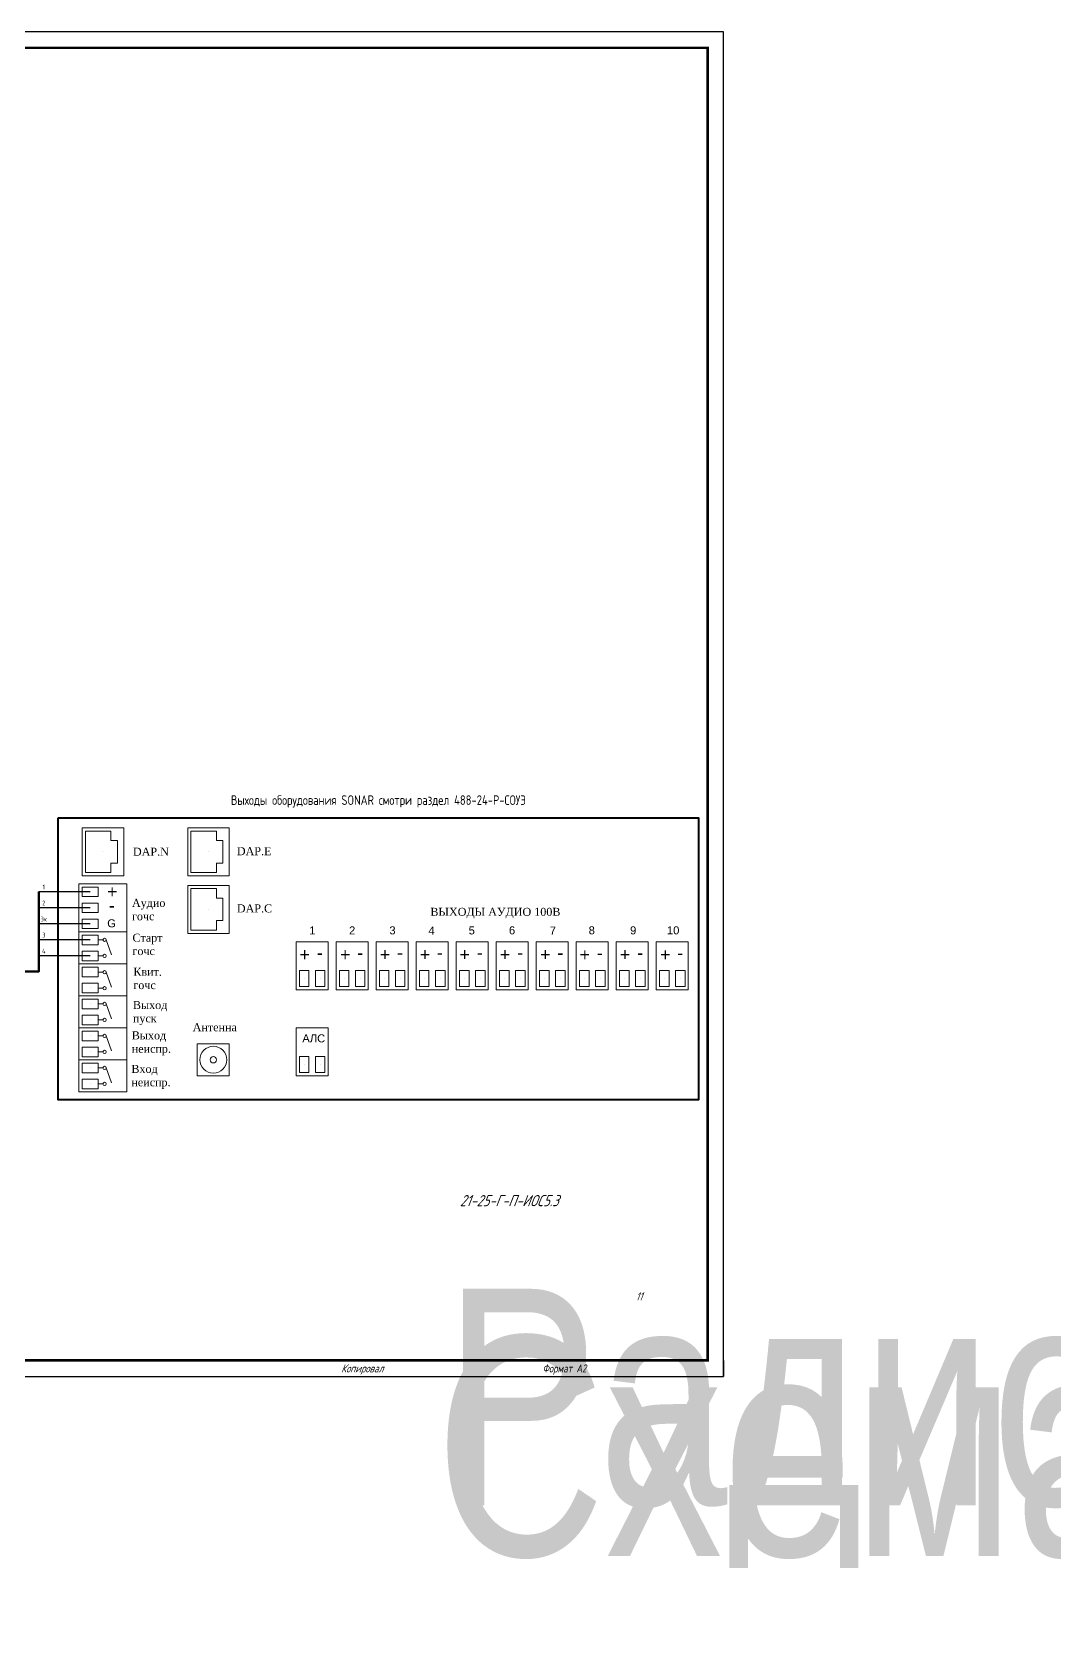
# Paper-space layout '11.СхКомО' of a CAD drawing. Header units: millimetres. Extents: x -18 to 2844, y -77 to 420.
# Drawn here: x 377.9 to 697.3, y -76.8 to 420 of the extents above; entities that cross this region are included whole.
import ezdxf
from ezdxf.enums import TextEntityAlignment as Align

# ---------------------------------------------------------------- set-up
doc = ezdxf.new("R2018")
doc.units = ezdxf.units.MM
doc.layers.add('102 Рамка', color=252, linetype='Continuous')
doc.layers.add('Text', color=7, linetype='Continuous')
doc.styles.add('Format', font='isocpeur.ttf', dxfattribs={"width": 0.8, "height": 250})
doc.styles.add('ISOCPEUR', font='isocpeui.ttf', dxfattribs={"height": 2.5})
doc.styles.get("Standard").update_dxf_attribs({"font": 'arial.ttf'})

# ---------------------------------------------------------------- blocks, each defined once
blk = doc.blocks.new('ESD3')
at = {"lineweight": 0}
for p, q in [((0, 15), (15, 15)), ((0, 0), (0, 15)), ((15, 15), (15, 0)), ((4, 6), (1, 6)), ((1, 6), (1, 1)), ((4, 1), (4, 6)), ((9, 6), (6, 6)), ((6, 6), (6, 1)), ((9, 1), (9, 6)), ((14, 6), (11, 6)), ((11, 6), (11, 1)), ((14, 1), (14, 6)), ((15, 0), (0, 0)), ((0, 0), (1, 0)), ((1, 1), (4, 1)), ((6, 1), (9, 1)), ((11, 1), (14, 1))]:
    blk.add_line(p, q, dxfattribs=at)
for centre in [(2.5, 3.5), (7.5, 3.5), (12.5, 3.5)]:
    blk.add_circle(centre, 0.001, dxfattribs=at)
blk = doc.blocks.new('ESD2')
at = {"lineweight": 0}
for p, q in [((10, 15), (0, 15)), ((0, 15), (0, 0)), ((10, 0), (10, 15)), ((4, 6), (1, 6)), ((1, 6), (1, 1)), ((4, 1), (4, 6)), ((9, 6), (6, 6)), ((6, 6), (6, 1)), ((9, 1), (9, 6)), ((0, 0), (10, 0)), ((0, 0), (1, 0)), ((1, 1), (4, 1)), ((6, 1), (9, 1))]:
    blk.add_line(p, q, dxfattribs=at)
for centre in [(2.5, 3.5), (7.5, 3.5)]:
    blk.add_circle(centre, 0.001, dxfattribs=at)
blk = doc.blocks.new('RG-45')
at = {"lineweight": 0}
for p, q in [((17.5, 14), (2.5, 14)), ((2.5, 14), (2.5, 1)), ((3.5, 13), (16.5, 13)), ((3.5, 13), (3.5, 5)), ((16.5, 13), (16.5, 5)), ((17.5, 1), (17.5, 14)), ((3.5, 5), (6.5, 5)), ((6.5, 5), (6.5, 3)), ((16.5, 5), (13.5, 5)), ((13.5, 5), (13.5, 3)), ((2.5, 1), (17.5, 1)), ((13.5, 3), (6.5, 3))]:
    blk.add_line(p, q, dxfattribs=at)
blk.add_circle((10, 7.5), 0.001, dxfattribs=at)
blk = doc.blocks.new('*U196')
at = {"linetype": 'ByBlock', "lineweight": 0}
for p, q in [((0, 0), (0, 10)), ((0, 10), (10, 10)), ((10, 10), (10, 0)), ((10, 0), (0, 0))]:
    blk.add_line(p, q, dxfattribs=at)
for radius in [4.2, 1, 0.001]:
    blk.add_circle((5, 5), radius, dxfattribs=at)
blk = doc.blocks.new('SPM-C20ххх-D')
at = {"linetype": 'Continuous', "lineweight": 0}
for p, q in [((13.97, 49.93), (12.47, 49.93)), ((16.68, 45.23), (14.97, 49.93)), ((12.47, 44.93), (13.97, 44.93)), ((13.97, 39.82), (12.47, 39.82)), ((16.68, 35.12), (14.97, 39.82)), ((12.47, 34.82), (13.97, 34.82)), ((13.97, 29.93), (12.47, 29.93)), ((16.68, 25.23), (14.97, 29.93)), ((12.47, 24.93), (13.97, 24.93)), ((13.97, 19.93), (12.47, 19.93)), ((16.68, 15.23), (14.97, 19.93)), ((12.47, 14.93), (13.97, 14.93)), ((13.97, 9.93), (12.47, 9.93)), ((16.68, 5.23), (14.97, 9.93)), ((12.47, 4.93), (13.97, 4.93))]:
    blk.add_line(p, q, dxfattribs=at)
at = {"lineweight": 40}
blk.add_lwpolyline([(0, 88), (200, 88), (200, 0), (0, 0)], close=True, dxfattribs=at)
at = {"linetype": 'Continuous', "lineweight": 0}
for centre in [(14.47, 49.93), (14.47, 44.93), (14.47, 39.82), (14.47, 34.82), (14.47, 29.93), (14.47, 24.93), (14.47, 19.93), (14.47, 14.93), (14.47, 9.93), (14.47, 4.93)]:
    blk.add_circle(centre, 0.5, dxfattribs=at)
at = {"lineweight": 40}
for name, p, rotation in [('RG-45', (21.47, 67.43), 90), ('RG-45', (54.44, 67.43), 90), ('ESD3', (6.47, 67.43), 270), ('RG-45', (54.44, 49.46), 90), ('ESD2', (6.47, 52.43), 270), ('ESD2', (6.47, 42.43), 270), ('ESD2', (6.47, 32.43), 270), ('ESD2', (6.47, 22.43), 270), ('ESD2', (6.47, 12.43), 270)]:
    blk.add_blockref(name, p, dxfattribs=dict(at, rotation=rotation))
for p in [(74.31, 34.36), (86.81, 34.36), (99.31, 34.36), (111.81, 34.36), (124.31, 34.36), (136.81, 34.36), (149.31, 34.36), (161.81, 34.36), (174.31, 34.36), (186.81, 34.36), (74.31, 7.48)]:
    blk.add_blockref('ESD2', p, dxfattribs=at)
at = {"linetype": 'ByBlock', "lineweight": 0}
blk.add_blockref('*U196', (43.44, 7.48), dxfattribs=at)
at = {"lineweight": 40, "attachment_point": 1}
for s, width, insert, char_height in [('{\\fTimes New Roman|b0|i0|c0|p18;DAP.N}', 27.0375, (23.33, 78.73), 2.5), ('{\\fTimes New Roman|b0|i0|c0|p18;DAP.E}', 27.0375, (55.79, 78.88), 2.5), ('+', 5, (15.22, 67.02), 4), ('-', 5, (15.79, 62.71), 4), ('{\\fTimes New Roman|b0|i0|c204|p18;Аудио\\Pгочс}', 27.0375, (23.03, 62.73), 2.5), ('{\\fTimes New Roman|b0|i0|c0|p18;DAP\\fTimes New Roman|b0|i0|c204|p18;.\\fTimes New Roman|b0|i0|c0|p18;C}', 27.0375, (55.79, 61.01), 2.5), ('{\\fTimes New Roman|b0|i0|c204|p18;ВЫХОДЫ АУДИО 100В}', 42.6608, (116.23, 59.94), 2.5), ('G', 5, (15.3, 56.35), 2.5), ('{\\fTimes New Roman|b0|i0|c204|p18;Старт\\Pгочс}', 27.0375, (23.18, 51.85), 2.5), ('1', 4.1941, (78.41, 54.11), 2.5), ('2', 4.1941, (90.84, 54.13), 2.5), ('3', 4.1941, (103.43, 54.15), 2.5), ('4', 4.1941, (115.65, 54.1), 2.5), ('5', 4.1941, (128.2, 54.13), 2.5), ('6', 4.1941, (140.78, 54.15), 2.5), ('7', 4.1941, (153.54, 54.09), 2.5), ('8', 4.1941, (165.68, 54.16), 2.5), ('9', 4.1941, (178.63, 54.15), 2.5), ('10', 4.1941, (190.13, 54.16), 2.5), ('+', 5, (75.38, 47.38), 4), ('-', 5, (80.8, 47.91), 4), ('+', 5, (88, 47.39), 4), ('-', 5, (93.42, 47.92), 4), ('+', 5, (100.4, 47.42), 4), ('-', 5, (105.82, 47.95), 4), ('+', 5, (112.89, 47.41), 4), ('-', 5, (118.31, 47.94), 4), ('+', 5, (125.36, 47.41), 4), ('-', 5, (130.78, 47.94), 4), ('+', 5, (137.9, 47.41), 4), ('-', 5, (143.33, 47.95), 4), ('+', 5, (150.48, 47.4), 4), ('-', 5, (155.9, 47.93), 4), ('+', 5, (162.85, 47.33), 4), ('-', 5, (168.27, 47.86), 4), ('+', 5, (175.4, 47.4), 4), ('-', 5, (180.83, 47.93), 4), ('+', 5, (187.96, 47.33), 4), ('-', 5, (193.38, 47.86), 4), ('{\\fTimes New Roman|b0|i0|c204|p18;Квит.\\Pгочс}', 27.0375, (23.46, 41.22), 2.5), ('{\\fTimes New Roman|b0|i0|c204|p18;Выход\\Pпуск}', 27.0375, (23.33, 30.83), 2.5), ('{\\fTimes New Roman|b0|i0|c204|p18;Выход\\Pнеиспр.}', 27.0375, (22.97, 21.34), 2.5), ('{\\fTimes New Roman|b0|i0|c204|p18;Антенна}', 27.0375, (42, 23.9), 2.5), ('АЛС', 27.0375, (76.24, 20.42), 2.5), ('{\\fTimes New Roman|b0|i0|c204|p18;Вход\\Pнеиспр.}', 27.0375, (22.85, 10.87), 2.5)]:
    blk.add_mtext_dynamic_manual_height_columns(s, width=width, gutter_width=12.5, heights=[0], dxfattribs=dict(at, insert=insert, char_height=char_height))
blk = doc.blocks.new('*U175')
at = {"layer": '102 Рамка', "color": 0}
blk.add_lwpolyline([(594, 420), (0, 420), (0, 0), (594, 0)], close=True, dxfattribs=at)
at = {"layer": '102 Рамка', "color": 0, "const_width": 0.8}
blk.add_lwpolyline([(589, 5), (589, 415), (20, 415), (20, 5)], close=True, dxfattribs=at)
at = {"layer": '102 Рамка', "color": 0}
blk.add_lwpolyline([(594, 5), (594, 0)], dxfattribs=at)
at = {"color": 7, "style": 'ISOCPEUR', "oblique": 10, "width": 0.8}
for tag, height, p in [('ИМЯ-ПРОЕКТА', 3.5, (527, 54.91)), ('НОМЕР-ЛИСТА', 2.5, (567.56, 25))]:
    blk.add_attdef(tag, text='', height=height, dxfattribs=at).set_placement(p, align=Align.MIDDLE_CENTER)
at = {"color": 7, "lineweight": 30, "oblique": 10, "width": 0.8, "flags": 104}
for tag, p in [('РАЗДЕЛ-ПРОЕКТА', (506.62, 27.39)), ('НАИМЕНОВАНИЕ-ЧЕРТЕЖА', (504, 12.5))]:
    blk.add_attdef(tag, text='', height=2.5, dxfattribs=at).set_placement(p, align=Align.MIDDLE_CENTER)
at = {"layer": '102 Рамка', "color": 7, "style": 'ISOCPEUR', "oblique": 10, "width": 0.8}
blk.add_text('Копировал', height=2.5, dxfattribs=at).set_placement((474.5, 2.5), align=Align.MIDDLE_LEFT)
at = {"layer": '102 Рамка', "color": 7, "style": 'ISOCPEUR', "width": 0.8}
blk.add_attdef('FORMATTEXT', text='', height=2.5, dxfattribs=at).set_placement((537.5, 3.75), align=Align.TOP_LEFT)

psp = doc.layouts.new('11.СхКомО')

# ---------------------------------------------------------------- linework, layer by layer
at = {"color": 20, "lineweight": 50}
psp.add_lwpolyline([(380.13, 151.36), (380.13, 151.36), (380.14, 126.53), (319.85, 126.53), (319.85, 137.73)], dxfattribs=at)
for points in [[(396.13, 151.36), (380.13, 151.36)], [(396.13, 146.36), (380.13, 146.36)], [(396.13, 141.36), (380.13, 141.36)], [(396.13, 136.36), (380.13, 136.36)], [(396.14, 131.36), (380.14, 131.36)]]:
    psp.add_lwpolyline(points)

# ---------------------------------------------------------------- block references
at = {"color": 7, "lineweight": 30}
ref = psp.add_blockref('*U175', (0, 0), dxfattribs=at)
ref.add_attrib('FORMATTEXT', 'Формат А2', dxfattribs={"layer": '102 Рамка', "color": 7, "height": 2.5, "style": 'ISOCPEUR', "width": 0.8}).set_placement((537.5, 3.75), align=Align.TOP_LEFT)
ref.add_attrib('НОМЕР-ЛИСТА', '11', dxfattribs={"color": 7, "height": 2.5, "style": 'ISOCPEUR', "oblique": 10, "width": 0.8}).set_placement((567.56, 25), align=Align.MIDDLE_CENTER)
lines = psp.add_mtext('\\W0.8000;Схема коммутации оборудования', dxfattribs={"color": 7, "insert": (504, 12.5), "char_height": 68.5829, "attachment_point": 1})
ref.add_attrib('НАИМЕНОВАНИЕ-ЧЕРТЕЖА', '', (504, 12.5), dxfattribs={"flags": 104}).embed_mtext(lines)
ref.add_attrib('ИМЯ-ПРОЕКТА', '21-25-Г-П-ИОС5.3', dxfattribs={"color": 7, "height": 3.5, "style": 'ISOCPEUR', "oblique": 10, "width": 0.8}).set_placement((527, 54.91), align=Align.MIDDLE_CENTER)
lines = psp.add_mtext('\\W0.8000;Радиотрансляционная сеть. Оповещение о чрезвычайных ситуациях', dxfattribs={"color": 7, "lineweight": 30, "insert": (506.62, 27.39), "char_height": 67.6291, "attachment_point": 1})
ref.add_attrib('РАЗДЕЛ-ПРОЕКТА', '', (506.62, 27.39), dxfattribs={"flags": 104}).embed_mtext(lines)
psp.add_blockref('SPM-C20ххх-D', (386.16, 86.43))

# ---------------------------------------------------------------- texts
at = {"layer": 'Text', "ltscale": 3, "attachment_point": 5, "style": 'Format'}
for s, insert, char_height, width in [('Выходы оборудования SONAR смотри раздел 488-24-Р-СОУЭ', (486.16, 179.61), 3, 200), ('1\\P', (381.63, 152.86), 1.5, 3), ('2', (381.63, 147.86), 1.5, 3), ('Эк', (381.63, 142.86), 1.5, 3), ('3', (381.64, 137.86), 1.5, 3), ('4', (381.64, 132.86), 1.5, 3)]:
    psp.add_mtext(s, dxfattribs=dict(at, insert=insert, char_height=char_height, width=width))

doc.saveas('drawing.dxf')
